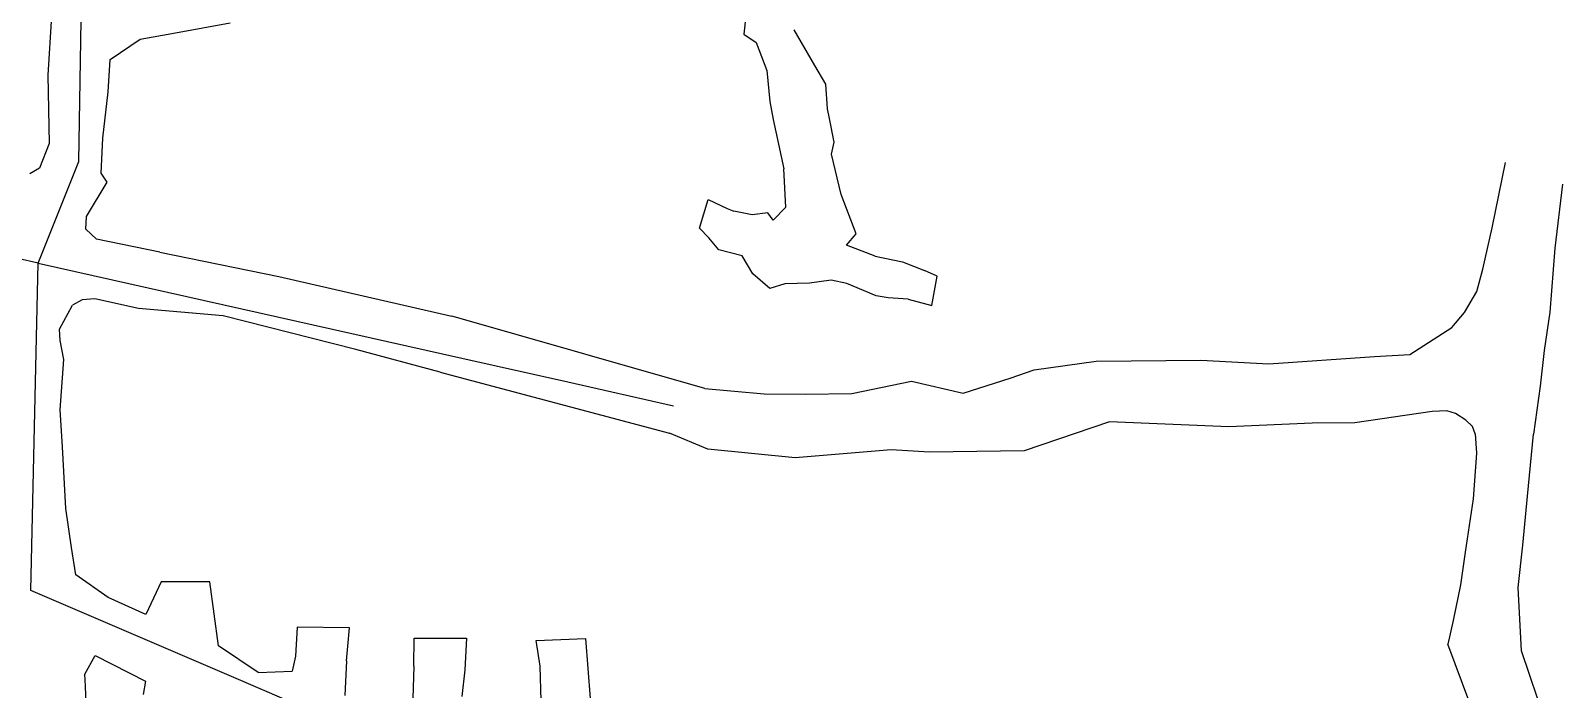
# Model space of a CAD drawing. Extents: x 539110 to 539811, y 4477565 to 4477893.
# Drawn here: x 539392.1 to 539532.3, y 4477694.3 to 4477754.6 of the extents above; entities that cross this region are included whole.
import ezdxf

# ---------------------------------------------------------------- set-up
doc = ezdxf.new("R2010")
doc.units = 0
doc.header["$MEASUREMENT"] = 0
doc.linetypes.add('DUZ', pattern=[500, 500])
doc.layers.add('GEOFENCE', color=90, linetype='DUZ')
doc.layers.add('KAT_1430', color=152, linetype='DUZ')

msp = doc.modelspace()

# ---------------------------------------------------------------- linework, layer by layer
at = {"layer": 'GEOFENCE', "linetype": 'Continuous'}
for p, q in [((539396.49, 4477742.58, 1426.22), (539396.76, 4477757.4, 1423.96)), ((539392.78, 4477733.3, 1426.47), (539348.88, 4477743.07, 1425.05)), ((539392.78, 4477733.3, 1426.47), (539396.49, 4477742.58, 1426.22)), ((539392.11, 4477703.32, 1427.41), (539392.78, 4477733.3, 1426.47)), ((539392.78, 4477733.3, 1426.47), (539431.57, 4477724.59, 1430.92)), ((539431.57, 4477724.59, 1430.92), (539441.26, 4477722.42, 1432.04)), ((539441.26, 4477722.42, 1432.04), (539450.96, 4477720.24, 1433.15)), ((539410.49, 4477695.45, 1427.63), (539392.11, 4477703.32, 1427.41)), ((539438.08, 4477683.66, 1427.98), (539410.49, 4477695.45, 1427.63))]:
    msp.add_line(p, q, dxfattribs=at)
at = {"layer": 'KAT_1430'}
for p, q in [((539457.71, 4477757.32, 1426.27), (539457.39, 4477754.24, 1426.45)), ((539393.99, 4477755.94, 1424.03), (539393.65, 4477750.51, 1425.15)), ((539402.13, 4477753.78, 1424.4), (539405.35, 4477754.37, 1424.33)), ((539405.35, 4477754.37, 1424.33), (539410.37, 4477755.29, 1424.7)), ((539457.39, 4477754.24, 1426.45), (539458.51, 4477753.49, 1426.55)), ((539463.89, 4477751.37, 1427.25), (539461.99, 4477754.64, 1426.57)), ((539399.36, 4477751.92, 1424.86), (539402.13, 4477753.78, 1424.4)), ((539458.51, 4477753.49, 1426.55), (539459.48, 4477750.92, 1426.95)), ((539399.2, 4477748.98, 1425.29), (539399.36, 4477751.92, 1424.86)), ((539464.88, 4477749.67, 1427.42), (539463.89, 4477751.37, 1427.25)), ((539393.65, 4477750.51, 1425.15), (539393.78, 4477744.23, 1425.89)), ((539459.48, 4477750.92, 1426.95), (539459.78, 4477748.09, 1427.5)), ((539398.7, 4477744.72, 1425.95), (539399.2, 4477748.98, 1425.29)), ((539465.04, 4477747.42, 1427.65), (539464.88, 4477749.67, 1427.42)), ((539459.78, 4477748.09, 1427.5), (539460.08, 4477746.45, 1429.72)), ((539465.23, 4477746.53, 1427.93), (539465.04, 4477747.42, 1427.65)), ((539460.08, 4477746.45, 1429.72), (539461.04, 4477741.93, 1428.2)), ((539465.66, 4477744.37, 1428.13), (539465.23, 4477746.53, 1427.93)), ((539393.78, 4477744.23, 1425.89), (539392.9, 4477741.99, 1426.16)), ((539398.54, 4477741.52, 1426.2), (539398.7, 4477744.72, 1425.95)), ((539465.41, 4477743.27, 1428.2), (539465.66, 4477744.37, 1428.13)), ((539466.3, 4477739.57, 1428.4), (539465.41, 4477743.27, 1428.2)), ((539392.9, 4477741.99, 1426.16), (539392.02, 4477741.48, 1426.27)), ((539399.1, 4477740.7, 1426.35), (539398.54, 4477741.52, 1426.2)), ((539461.24, 4477738.41, 1428.76), (539461.04, 4477741.93, 1428.2)), ((539525.9, 4477736.52, 1439.53), (539527.11, 4477742.49, 1440.1)), ((539397.19, 4477737.57, 1426.41), (539399.1, 4477740.7, 1426.35)), ((539532.33, 4477740.52, 1439.95), (539531.63, 4477734.65, 1439.41)), ((539453.32, 4477736.49, 1428.9), (539454.12, 4477739.11, 1428.9)), ((539454.12, 4477739.11, 1428.9), (539455.86, 4477738.29, 1429.18)), ((539467.67, 4477735.96, 1428.3), (539466.3, 4477739.57, 1428.4)), ((539397.15, 4477736.4, 1426.29), (539397.19, 4477737.57, 1426.41)), ((539455.86, 4477738.29, 1429.18), (539456.46, 4477738.06, 1429.07)), ((539458.14, 4477737.72, 1428.94), (539456.46, 4477738.06, 1429.07)), ((539459.57, 4477737.9, 1428.88), (539458.14, 4477737.72, 1428.94)), ((539460.07, 4477737.22, 1428.76), (539459.57, 4477737.9, 1428.88)), ((539460.07, 4477737.22, 1428.76), (539461.24, 4477738.41, 1428.76)), ((539398.12, 4477735.5, 1426.61), (539397.15, 4477736.4, 1426.29)), ((539454.17, 4477735.6, 1428.9), (539453.32, 4477736.49, 1428.9)), ((539466.8, 4477734.94, 1428.58), (539467.67, 4477735.96, 1428.3)), ((539525.05, 4477732.73, 1439.18), (539525.9, 4477736.52, 1439.53)), ((539403.93, 4477734.3, 1427.14), (539398.12, 4477735.5, 1426.61)), ((539455.11, 4477734.51, 1428.8), (539454.17, 4477735.6, 1428.9)), ((539457.22, 4477733.97, 1428.8), (539455.11, 4477734.51, 1428.8)), ((539469.41, 4477733.93, 1428.55), (539466.8, 4477734.94, 1428.58)), ((539531.63, 4477734.65, 1439.41), (539531.17, 4477728.81, 1438.65)), ((539403.93, 4477734.3, 1427.14), (539414.81, 4477732.06, 1428.09)), ((539458.21, 4477732.32, 1428.8), (539457.22, 4477733.97, 1428.8)), ((539469.41, 4477733.93, 1428.55), (539471.91, 4477733.42, 1428.55)), ((539471.91, 4477733.42, 1428.55), (539473.94, 4477732.61, 1428.55)), ((539414.81, 4477732.06, 1428.09), (539430.65, 4477728.45, 1429.79)), ((539459.78, 4477730.98, 1428.76), (539458.21, 4477732.32, 1428.8)), ((539465.37, 4477731.72, 1428.55), (539463.4, 4477731.46, 1428.76)), ((539466.83, 4477731.43, 1428.55), (539465.37, 4477731.72, 1428.55)), ((539475.1, 4477732.1, 1428.55), (539473.94, 4477732.61, 1428.55)), ((539474.6, 4477729.41, 1428.55), (539475.1, 4477732.1, 1428.55)), ((539524.51, 4477730.69, 1438.82), (539525.05, 4477732.73, 1439.18)), ((539461.15, 4477731.4, 1428.76), (539459.78, 4477730.98, 1428.76)), ((539463.4, 4477731.46, 1428.76), (539461.15, 4477731.4, 1428.76)), ((539469.49, 4477730.3, 1428.55), (539466.83, 4477731.43, 1428.55)), ((539470.6, 4477730.13, 1428.55), (539469.49, 4477730.3, 1428.55)), ((539523.38, 4477728.77, 1438.42), (539524.51, 4477730.69, 1438.82)), ((539394.73, 4477727.24, 1426.94), (539395.91, 4477729.44, 1426.87)), ((539396.82, 4477729.93, 1426.44), (539395.91, 4477729.44, 1426.87)), ((539397.98, 4477730.04, 1426.61), (539396.82, 4477729.93, 1426.44)), ((539401.95, 4477729.13, 1427.01), (539397.98, 4477730.04, 1426.61)), ((539409.72, 4477728.48, 1427.87), (539401.95, 4477729.13, 1427.01)), ((539472.42, 4477730, 1428.65), (539470.6, 4477730.13, 1428.55)), ((539472.42, 4477730, 1428.65), (539474.6, 4477729.41, 1428.55)), ((539531.17, 4477728.81, 1438.65), (539530.65, 4477725.3, 1438.2)), ((539421.86, 4477725.38, 1428.97), (539409.72, 4477728.48, 1427.87)), ((539432.05, 4477728.05, 1430.01), (539430.65, 4477728.45, 1429.79)), ((539453.81, 4477721.83, 1433.44), (539432.05, 4477728.05, 1430.01)), ((539518.37, 4477724.93, 1437.41), (539522.22, 4477727.41, 1438.27)), ((539522.22, 4477727.41, 1438.27), (539523.38, 4477728.77, 1438.42)), ((539394.78, 4477726.2, 1427.08), (539394.73, 4477727.24, 1426.94)), ((539395.13, 4477724.46, 1427.14), (539394.78, 4477726.2, 1427.08)), ((539429.59, 4477723.32, 1430.06), (539421.86, 4477725.38, 1428.97)), ((539505.45, 4477724.08, 1436.47), (539515.14, 4477724.76, 1436.93)), ((539515.14, 4477724.76, 1436.93), (539518.37, 4477724.93, 1437.41)), ((539530.65, 4477725.3, 1438.2), (539530.28, 4477722.04, 1437.59)), ((539394.79, 4477719.86, 1427.26), (539395.13, 4477724.46, 1427.14)), ((539429.59, 4477723.32, 1430.06), (539450.59, 4477717.73, 1433.01)), ((539481.78, 4477722.77, 1435.85), (539483.98, 4477723.53, 1435.93)), ((539483.98, 4477723.53, 1435.93), (539489.65, 4477724.32, 1436.06)), ((539489.65, 4477724.32, 1436.06), (539499.23, 4477724.4, 1436.24)), ((539499.23, 4477724.4, 1436.24), (539505.45, 4477724.08, 1436.47)), ((539453.81, 4477721.83, 1433.44), (539459.25, 4477721.34, 1434.32)), ((539467.27, 4477721.35, 1435.22), (539472.73, 4477722.5, 1435.61)), ((539472.73, 4477722.5, 1435.61), (539477.47, 4477721.39, 1435.7)), ((539477.47, 4477721.39, 1435.7), (539481.78, 4477722.77, 1435.85)), ((539530.28, 4477722.04, 1437.59), (539529.68, 4477717.65, 1437.05)), ((539459.25, 4477721.34, 1434.32), (539463.04, 4477721.3, 1434.85)), ((539463.04, 4477721.3, 1434.85), (539467.27, 4477721.35, 1435.22)), ((539395.01, 4477716.49, 1427.48), (539394.79, 4477719.86, 1427.26)), ((539520.4, 4477719.7, 1438.89), (539513.34, 4477718.67, 1436.77)), ((539521.75, 4477719.77, 1437.73), (539520.4, 4477719.7, 1438.89)), ((539522.55, 4477719.53, 1437.24), (539521.75, 4477719.77, 1437.73)), ((539523.49, 4477718.92, 1437.19), (539522.55, 4477719.53, 1437.24)), ((539454.1, 4477716.26, 1433.6), (539450.59, 4477717.73, 1433.01)), ((539490.87, 4477718.77, 1436.08), (539483.05, 4477716.13, 1435.85)), ((539501.79, 4477718.32, 1436.31), (539490.87, 4477718.77, 1436.08)), ((539509.41, 4477718.65, 1436.62), (539501.79, 4477718.32, 1436.31)), ((539513.34, 4477718.67, 1436.77), (539509.41, 4477718.65, 1436.62)), ((539524.09, 4477718.34, 1437.13), (539523.49, 4477718.92, 1437.19)), ((539524.33, 4477717.67, 1437.05), (539524.09, 4477718.34, 1437.13)), ((539524.33, 4477717.67, 1437.05), (539524.46, 4477715.9, 1436.39)), ((539529.13, 4477711.96, 1435.88), (539529.68, 4477717.65, 1437.05)), ((539395.31, 4477710.84, 1427.41), (539395.01, 4477716.49, 1427.31)), ((539462.1, 4477715.49, 1434.78), (539454.1, 4477716.26, 1433.6)), ((539470.86, 4477716.21, 1435.58), (539462.1, 4477715.49, 1434.78)), ((539474.39, 4477715.98, 1435.64), (539470.86, 4477716.21, 1435.58)), ((539483.05, 4477716.13, 1435.85), (539474.39, 4477715.98, 1435.64)), ((539524.46, 4477715.9, 1436.39), (539524.15, 4477711.73, 1435.69)), ((539528.7, 4477707.48, 1434.87), (539529.13, 4477711.96, 1435.88)), ((539395.82, 4477707.26, 1427.49), (539395.31, 4477710.84, 1427.41)), ((539524.15, 4477711.73, 1435.69), (539523.42, 4477706.85, 1434.65)), ((539396.24, 4477704.77, 1427.37), (539395.82, 4477707.26, 1427.49)), ((539523.42, 4477706.85, 1434.65), (539523.01, 4477703.85, 1434.29)), ((539528.28, 4477703.6, 1434.25), (539528.7, 4477707.48, 1434.87)), ((539399.2, 4477702.69, 1427.21), (539396.24, 4477704.77, 1427.37)), ((539404.05, 4477704.14, 1427.21), (539402.63, 4477701.14, 1427.03)), ((539408.51, 4477704.12, 1427.21), (539404.05, 4477704.14, 1427.21)), ((539409.28, 4477698.26, 1427.15), (539408.51, 4477704.12, 1427.21)), ((539523.01, 4477703.85, 1434.29), (539522.33, 4477700.59, 1433.84)), ((539528.59, 4477697.81, 1433.23), (539528.28, 4477703.6, 1434.25)), ((539402.63, 4477701.14, 1427.03), (539399.2, 4477702.69, 1427.21)), ((539416.5, 4477699.98, 1426.85), (539416.35, 4477697.31, 1426.83)), ((539421.27, 4477699.91, 1426.93), (539416.5, 4477699.98, 1426.85)), ((539421, 4477696.9, 1426.93), (539421.27, 4477699.91, 1426.93)), ((539522.33, 4477700.59, 1433.84), (539521.85, 4477698.43, 1433.35)), ((539412.92, 4477695.83, 1426.95), (539409.28, 4477698.26, 1427.15)), ((539427.17, 4477696.42, 1427.12), (539427.21, 4477698.96, 1427.15)), ((539427.21, 4477698.96, 1427.15), (539431.99, 4477698.97, 1427.06)), ((539431.99, 4477698.97, 1427.06), (539431.84, 4477696.08, 1427.07)), ((539438.36, 4477698.77, 1427.1), (539442.9, 4477698.95, 1427.34)), ((539438.74, 4477696.41, 1427.27), (539438.36, 4477698.77, 1427.1)), ((539442.9, 4477698.95, 1427.34), (539443.33, 4477693.45, 1427.17)), ((539524.91, 4477690.19, 1434.05), (539521.85, 4477698.43, 1433.35)), ((539397.06, 4477695.67, 1427.44), (539397.99, 4477697.38, 1427.23)), ((539397.99, 4477697.38, 1427.23), (539402.61, 4477695.04, 1427.14)), ((539416.35, 4477697.31, 1426.83), (539416.03, 4477695.96, 1426.83)), ((539421, 4477696.9, 1426.93), (539420.87, 4477693.73, 1426.8)), ((539531.1, 4477690.35, 1434.1), (539528.59, 4477697.81, 1433.23)), ((539397.1, 4477694.58, 1426.42), (539397.06, 4477695.67, 1427.44)), ((539412.92, 4477695.83, 1426.95), (539416.03, 4477695.96, 1426.83)), ((539427.17, 4477696.42, 1427.12), (539427.09, 4477693.46, 1427.12)), ((539431.84, 4477696.08, 1427.07), (539431.57, 4477693.63, 1427.21)), ((539438.83, 4477693.25, 1427.41), (539438.74, 4477696.41, 1427.27)), ((539397.25, 4477690.91, 1426.49), (539397.1, 4477694.58, 1426.42)), ((539402.61, 4477695.04, 1427.14), (539402.4, 4477693.83, 1426.94))]:
    msp.add_line(p, q, dxfattribs=at)

doc.saveas('drawing.dxf')
